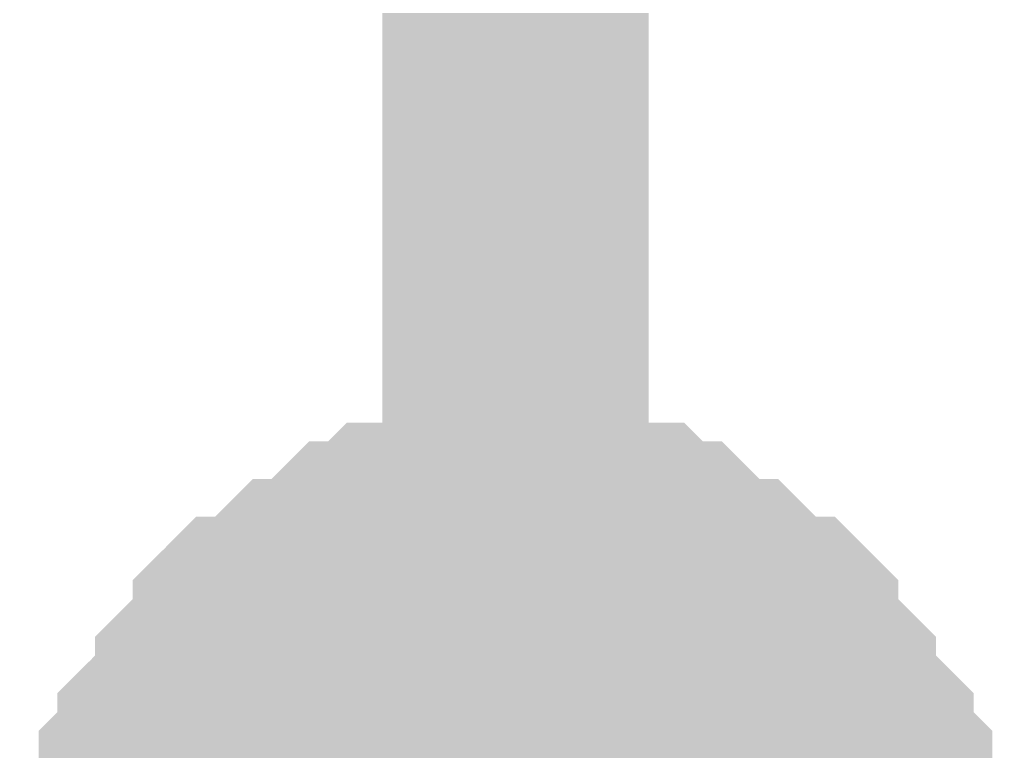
# Model space of a CAD drawing. Header units: millimetres. Extents: x 0 to 594, y 0 to 420.
# Drawn here: x 460.224 to 461.339, y 217.66 to 218.482 of the extents above; entities that cross this region are included whole.
import ezdxf

# ---------------------------------------------------------------- set-up
doc = ezdxf.new("R2010")
doc.units = ezdxf.units.MM
doc.layers.add('Sheet', color=255, linetype='Continuous')

msp = doc.modelspace()

# ---------------------------------------------------------------- linework, layer by layer
at = {"layer": 'Sheet', "color": 0}
for points, const_width in [([(460.7818, 217.4932), (460.7818, 227.3995), (460.7818, 229.3892)], 0.2997), ([(460.2738, 217.599), (460.295, 217.6202), (460.295, 217.6414), (460.295, 217.6625), (460.3161, 217.6837), (460.3161, 217.7049), (460.3373, 217.726), (460.3585, 217.7472), (460.3585, 217.7684), (460.3796, 217.7895), (460.4008, 217.8107), (460.4008, 217.8319), (460.422, 217.853), (460.4431, 217.8742), (460.4643, 217.8742), (460.4855, 217.8954), (460.5066, 217.9165), (460.5278, 217.9165), (460.549, 217.9377), (460.5701, 217.9589), (460.5913, 217.9589), (460.6125, 217.98), (460.6336, 217.98), (460.6548, 217.98), (460.676, 218.0012), (460.6971, 218.0012), (460.7395, 218.0012), (460.7606, 218.0012), (460.7818, 218.0012)], 0.0991), ([(460.2738, 217.599), (460.295, 217.6202), (460.295, 217.6414), (460.295, 217.6625), (460.3161, 217.6837), (460.3161, 217.7049), (460.3373, 217.726), (460.3585, 217.7472), (460.3585, 217.7684), (460.3796, 217.7895), (460.4008, 217.8107), (460.4008, 217.8319), (460.422, 217.853), (460.4431, 217.8742), (460.4643, 217.8742), (460.4855, 217.8954), (460.5066, 217.9165), (460.5278, 217.9165), (460.549, 217.9377), (460.5701, 217.9589), (460.5913, 217.9589), (460.6125, 217.98), (460.6336, 217.98), (460.6548, 217.98), (460.676, 218.0012), (460.6971, 218.0012), (460.7395, 218.0012), (460.7606, 218.0012), (460.7818, 218.0012)], 0.0991), ([(460.2738, 217.599), (460.295, 217.6202), (460.295, 217.6414), (460.295, 217.6625), (460.3161, 217.6837), (460.3161, 217.7049), (460.3373, 217.726), (460.3585, 217.7472), (460.3585, 217.7684), (460.3796, 217.7895), (460.4008, 217.8107), (460.4008, 217.8319), (460.422, 217.853), (460.4431, 217.8742), (460.4643, 217.8742), (460.4855, 217.8954), (460.5066, 217.9165), (460.5278, 217.9165), (460.549, 217.9377), (460.5701, 217.9589), (460.5913, 217.9589), (460.6125, 217.98), (460.6336, 217.98), (460.6548, 217.98), (460.676, 218.0012), (460.6971, 218.0012), (460.7395, 218.0012), (460.7606, 218.0012), (460.7818, 218.0012)], 0.0991), ([(460.2738, 217.599), (460.295, 217.6202), (460.295, 217.6414), (460.295, 217.6625), (460.3161, 217.6837), (460.3161, 217.7049), (460.3373, 217.726), (460.3585, 217.7472), (460.3585, 217.7684), (460.3796, 217.7895), (460.4008, 217.8107), (460.4008, 217.8319), (460.422, 217.853), (460.4431, 217.8742), (460.4643, 217.8742), (460.4855, 217.8954), (460.5066, 217.9165), (460.5278, 217.9165), (460.549, 217.9377), (460.5701, 217.9589), (460.5913, 217.9589), (460.6125, 217.98), (460.6336, 217.98), (460.6548, 217.98), (460.676, 218.0012), (460.6971, 218.0012), (460.7395, 218.0012), (460.7606, 218.0012), (460.7818, 218.0012)], 0.0991), ([(460.2738, 217.599), (460.295, 217.6202), (460.295, 217.6414), (460.295, 217.6625), (460.3161, 217.6837), (460.3161, 217.7049), (460.3373, 217.726), (460.3585, 217.7472), (460.3585, 217.7684), (460.3796, 217.7895), (460.4008, 217.8107), (460.4008, 217.8319), (460.422, 217.853), (460.4431, 217.8742), (460.4643, 217.8742), (460.4855, 217.8954), (460.5066, 217.9165), (460.5278, 217.9165), (460.549, 217.9377), (460.5701, 217.9589), (460.5913, 217.9589), (460.6125, 217.98), (460.6336, 217.98), (460.6548, 217.98), (460.676, 218.0012), (460.6971, 218.0012), (460.7395, 218.0012), (460.7606, 218.0012), (460.7818, 218.0012)], 0.0991), ([(460.2738, 217.599), (460.295, 217.6202), (460.295, 217.6414), (460.295, 217.6625), (460.3161, 217.6837), (460.3161, 217.7049), (460.3373, 217.726), (460.3585, 217.7472), (460.3585, 217.7684), (460.3796, 217.7895), (460.4008, 217.8107), (460.4008, 217.8319), (460.422, 217.853), (460.4431, 217.8742), (460.4643, 217.8742), (460.4855, 217.8954), (460.5066, 217.9165), (460.5278, 217.9165), (460.549, 217.9377), (460.5701, 217.9589), (460.5913, 217.9589), (460.6125, 217.98), (460.6336, 217.98), (460.6548, 217.98), (460.676, 218.0012), (460.6971, 218.0012), (460.7395, 218.0012), (460.7606, 218.0012), (460.7818, 218.0012)], 0.0991), ([(460.2738, 217.599), (460.295, 217.6202), (460.295, 217.6414), (460.295, 217.6625), (460.3161, 217.6837), (460.3161, 217.7049), (460.3373, 217.726), (460.3585, 217.7472), (460.3585, 217.7684), (460.3796, 217.7895), (460.4008, 217.8107), (460.4008, 217.8319), (460.422, 217.853), (460.4431, 217.8742), (460.4643, 217.8742), (460.4855, 217.8954), (460.5066, 217.9165), (460.5278, 217.9165), (460.549, 217.9377), (460.5701, 217.9589), (460.5913, 217.9589), (460.6125, 217.98), (460.6336, 217.98), (460.6548, 217.98), (460.676, 218.0012), (460.6971, 218.0012), (460.7395, 218.0012), (460.7606, 218.0012), (460.7818, 218.0012)], 0.0991), ([(460.2738, 217.599), (460.295, 217.6202), (460.295, 217.6414), (460.295, 217.6625), (460.3161, 217.6837), (460.3161, 217.7049), (460.3373, 217.726), (460.3585, 217.7472), (460.3585, 217.7684), (460.3796, 217.7895), (460.4008, 217.8107), (460.4008, 217.8319), (460.422, 217.853), (460.4431, 217.8742), (460.4643, 217.8742), (460.4855, 217.8954), (460.5066, 217.9165), (460.5278, 217.9165), (460.549, 217.9377), (460.5701, 217.9589), (460.5913, 217.9589), (460.6125, 217.98), (460.6336, 217.98), (460.6548, 217.98), (460.676, 218.0012), (460.6971, 218.0012), (460.7395, 218.0012), (460.7606, 218.0012), (460.7818, 218.0012)], 0.0991), ([(460.2738, 217.599), (460.295, 217.6202), (460.295, 217.6414), (460.295, 217.6625), (460.3161, 217.6837), (460.3161, 217.7049), (460.3373, 217.726), (460.3585, 217.7472), (460.3585, 217.7684), (460.3796, 217.7895), (460.4008, 217.8107), (460.4008, 217.8319), (460.422, 217.853), (460.4431, 217.8742), (460.4643, 217.8742), (460.4855, 217.8954), (460.5066, 217.9165), (460.5278, 217.9165), (460.549, 217.9377), (460.5701, 217.9589), (460.5913, 217.9589), (460.6125, 217.98), (460.6336, 217.98), (460.6548, 217.98), (460.676, 218.0012), (460.6971, 218.0012), (460.7395, 218.0012), (460.7606, 218.0012), (460.7818, 218.0012)], 0.0991), ([(460.2738, 217.599), (460.295, 217.6202), (460.295, 217.6414), (460.295, 217.6625), (460.3161, 217.6837), (460.3161, 217.7049), (460.3373, 217.726), (460.3585, 217.7472), (460.3585, 217.7684), (460.3796, 217.7895), (460.4008, 217.8107), (460.4008, 217.8319), (460.422, 217.853), (460.4431, 217.8742), (460.4643, 217.8742), (460.4855, 217.8954), (460.5066, 217.9165), (460.5278, 217.9165), (460.549, 217.9377), (460.5701, 217.9589), (460.5913, 217.9589), (460.6125, 217.98), (460.6336, 217.98), (460.6548, 217.98), (460.676, 218.0012), (460.6971, 218.0012), (460.7395, 218.0012), (460.7606, 218.0012), (460.7818, 218.0012)], 0.0991), ([(460.2738, 217.599), (460.295, 217.6202), (460.295, 217.6414), (460.295, 217.6625), (460.3161, 217.6837), (460.3161, 217.7049), (460.3373, 217.726), (460.3585, 217.7472), (460.3585, 217.7684), (460.3796, 217.7895), (460.4008, 217.8107), (460.4008, 217.8319), (460.422, 217.853), (460.4431, 217.8742), (460.4643, 217.8742), (460.4855, 217.8954), (460.5066, 217.9165), (460.5278, 217.9165), (460.549, 217.9377), (460.5701, 217.9589), (460.5913, 217.9589), (460.6125, 217.98), (460.6336, 217.98), (460.6548, 217.98), (460.676, 218.0012), (460.6971, 218.0012), (460.7395, 218.0012), (460.7606, 218.0012), (460.7818, 218.0012)], 0.0991), ([(460.2738, 217.599), (460.295, 217.6202), (460.295, 217.6414), (460.295, 217.6625), (460.3161, 217.6837), (460.3161, 217.7049), (460.3373, 217.726), (460.3585, 217.7472), (460.3585, 217.7684), (460.3796, 217.7895), (460.4008, 217.8107), (460.4008, 217.8319), (460.422, 217.853), (460.4431, 217.8742), (460.4643, 217.8742), (460.4855, 217.8954), (460.5066, 217.9165), (460.5278, 217.9165), (460.549, 217.9377), (460.5701, 217.9589), (460.5913, 217.9589), (460.6125, 217.98), (460.6336, 217.98), (460.6548, 217.98), (460.676, 218.0012), (460.6971, 218.0012), (460.7395, 218.0012), (460.7606, 218.0012), (460.7818, 218.0012)], 0.0991), ([(460.7818, 218.0012), (460.7818, 218.0012)], 0.0991), ([(460.7818, 218.0012), (460.803, 218.0012), (460.8241, 218.0012), (460.8664, 218.0012), (460.8876, 218.0012), (460.9088, 217.98), (460.9299, 217.98), (460.9511, 217.98), (460.9723, 217.9589), (460.9934, 217.9589), (461.0146, 217.9377), (461.0358, 217.9165), (461.0569, 217.9165), (461.0781, 217.8954), (461.0993, 217.8742), (461.1204, 217.8742), (461.1416, 217.853), (461.1628, 217.8319), (461.1628, 217.8107), (461.1839, 217.7895), (461.2051, 217.7684), (461.2051, 217.7472), (461.2263, 217.726), (461.2474, 217.7049), (461.2474, 217.6837), (461.2686, 217.6625), (461.2686, 217.6414), (461.2686, 217.6202), (461.2898, 217.599)], 0.0991), ([(460.7818, 218.0012), (460.7818, 218.0012)], 0.0991), ([(460.7818, 218.0012), (460.803, 218.0012), (460.8241, 218.0012), (460.8664, 218.0012), (460.8876, 218.0012), (460.9088, 217.98), (460.9299, 217.98), (460.9511, 217.98), (460.9723, 217.9589), (460.9934, 217.9589), (461.0146, 217.9377), (461.0358, 217.9165), (461.0569, 217.9165), (461.0781, 217.8954), (461.0993, 217.8742), (461.1204, 217.8742), (461.1416, 217.853), (461.1628, 217.8319), (461.1628, 217.8107), (461.1839, 217.7895), (461.2051, 217.7684), (461.2051, 217.7472), (461.2263, 217.726), (461.2474, 217.7049), (461.2474, 217.6837), (461.2686, 217.6625), (461.2686, 217.6414), (461.2686, 217.6202), (461.2898, 217.599)], 0.0991), ([(460.7818, 218.0012), (460.7818, 218.0012)], 0.0991), ([(460.7818, 218.0012), (460.803, 218.0012), (460.8241, 218.0012), (460.8664, 218.0012), (460.8876, 218.0012), (460.9088, 217.98), (460.9299, 217.98), (460.9511, 217.98), (460.9723, 217.9589), (460.9934, 217.9589), (461.0146, 217.9377), (461.0358, 217.9165), (461.0569, 217.9165), (461.0781, 217.8954), (461.0993, 217.8742), (461.1204, 217.8742), (461.1416, 217.853), (461.1628, 217.8319), (461.1628, 217.8107), (461.1839, 217.7895), (461.2051, 217.7684), (461.2051, 217.7472), (461.2263, 217.726), (461.2474, 217.7049), (461.2474, 217.6837), (461.2686, 217.6625), (461.2686, 217.6414), (461.2686, 217.6202), (461.2898, 217.599)], 0.0991), ([(460.7818, 218.0012), (460.7818, 218.0012)], 0.0991), ([(460.7818, 218.0012), (460.803, 218.0012), (460.8241, 218.0012), (460.8664, 218.0012), (460.8876, 218.0012), (460.9088, 217.98), (460.9299, 217.98), (460.9511, 217.98), (460.9723, 217.9589), (460.9934, 217.9589), (461.0146, 217.9377), (461.0358, 217.9165), (461.0569, 217.9165), (461.0781, 217.8954), (461.0993, 217.8742), (461.1204, 217.8742), (461.1416, 217.853), (461.1628, 217.8319), (461.1628, 217.8107), (461.1839, 217.7895), (461.2051, 217.7684), (461.2051, 217.7472), (461.2263, 217.726), (461.2474, 217.7049), (461.2474, 217.6837), (461.2686, 217.6625), (461.2686, 217.6414), (461.2686, 217.6202), (461.2898, 217.599)], 0.0991), ([(460.7818, 218.0012), (460.7818, 218.0012)], 0.0991), ([(460.7818, 218.0012), (460.803, 218.0012), (460.8241, 218.0012), (460.8664, 218.0012), (460.8876, 218.0012), (460.9088, 217.98), (460.9299, 217.98), (460.9511, 217.98), (460.9723, 217.9589), (460.9934, 217.9589), (461.0146, 217.9377), (461.0358, 217.9165), (461.0569, 217.9165), (461.0781, 217.8954), (461.0993, 217.8742), (461.1204, 217.8742), (461.1416, 217.853), (461.1628, 217.8319), (461.1628, 217.8107), (461.1839, 217.7895), (461.2051, 217.7684), (461.2051, 217.7472), (461.2263, 217.726), (461.2474, 217.7049), (461.2474, 217.6837), (461.2686, 217.6625), (461.2686, 217.6414), (461.2686, 217.6202), (461.2898, 217.599)], 0.0991), ([(460.7818, 218.0012), (460.7818, 218.0012)], 0.0991), ([(460.7818, 218.0012), (460.803, 218.0012), (460.8241, 218.0012), (460.8664, 218.0012), (460.8876, 218.0012), (460.9088, 217.98), (460.9299, 217.98), (460.9511, 217.98), (460.9723, 217.9589), (460.9934, 217.9589), (461.0146, 217.9377), (461.0358, 217.9165), (461.0569, 217.9165), (461.0781, 217.8954), (461.0993, 217.8742), (461.1204, 217.8742), (461.1416, 217.853), (461.1628, 217.8319), (461.1628, 217.8107), (461.1839, 217.7895), (461.2051, 217.7684), (461.2051, 217.7472), (461.2263, 217.726), (461.2474, 217.7049), (461.2474, 217.6837), (461.2686, 217.6625), (461.2686, 217.6414), (461.2686, 217.6202), (461.2898, 217.599)], 0.0991), ([(460.7818, 218.0012), (460.7818, 218.0012)], 0.0991), ([(460.7818, 218.0012), (460.803, 218.0012), (460.8241, 218.0012), (460.8664, 218.0012), (460.8876, 218.0012), (460.9088, 217.98), (460.9299, 217.98), (460.9511, 217.98), (460.9723, 217.9589), (460.9934, 217.9589), (461.0146, 217.9377), (461.0358, 217.9165), (461.0569, 217.9165), (461.0781, 217.8954), (461.0993, 217.8742), (461.1204, 217.8742), (461.1416, 217.853), (461.1628, 217.8319), (461.1628, 217.8107), (461.1839, 217.7895), (461.2051, 217.7684), (461.2051, 217.7472), (461.2263, 217.726), (461.2474, 217.7049), (461.2474, 217.6837), (461.2686, 217.6625), (461.2686, 217.6414), (461.2686, 217.6202), (461.2898, 217.599)], 0.0991), ([(460.7818, 218.0012), (460.7818, 218.0012)], 0.0991), ([(460.7818, 218.0012), (460.803, 218.0012), (460.8241, 218.0012), (460.8664, 218.0012), (460.8876, 218.0012), (460.9088, 217.98), (460.9299, 217.98), (460.9511, 217.98), (460.9723, 217.9589), (460.9934, 217.9589), (461.0146, 217.9377), (461.0358, 217.9165), (461.0569, 217.9165), (461.0781, 217.8954), (461.0993, 217.8742), (461.1204, 217.8742), (461.1416, 217.853), (461.1628, 217.8319), (461.1628, 217.8107), (461.1839, 217.7895), (461.2051, 217.7684), (461.2051, 217.7472), (461.2263, 217.726), (461.2474, 217.7049), (461.2474, 217.6837), (461.2686, 217.6625), (461.2686, 217.6414), (461.2686, 217.6202), (461.2898, 217.599)], 0.0991), ([(460.7818, 218.0012), (460.7818, 218.0012)], 0.0991), ([(460.7818, 218.0012), (460.803, 218.0012), (460.8241, 218.0012), (460.8664, 218.0012), (460.8876, 218.0012), (460.9088, 217.98), (460.9299, 217.98), (460.9511, 217.98), (460.9723, 217.9589), (460.9934, 217.9589), (461.0146, 217.9377), (461.0358, 217.9165), (461.0569, 217.9165), (461.0781, 217.8954), (461.0993, 217.8742), (461.1204, 217.8742), (461.1416, 217.853), (461.1628, 217.8319), (461.1628, 217.8107), (461.1839, 217.7895), (461.2051, 217.7684), (461.2051, 217.7472), (461.2263, 217.726), (461.2474, 217.7049), (461.2474, 217.6837), (461.2686, 217.6625), (461.2686, 217.6414), (461.2686, 217.6202), (461.2898, 217.599)], 0.0991), ([(460.7818, 218.0012), (460.7818, 218.0012)], 0.0991), ([(460.7818, 218.0012), (460.803, 218.0012), (460.8241, 218.0012), (460.8664, 218.0012), (460.8876, 218.0012), (460.9088, 217.98), (460.9299, 217.98), (460.9511, 217.98), (460.9723, 217.9589), (460.9934, 217.9589), (461.0146, 217.9377), (461.0358, 217.9165), (461.0569, 217.9165), (461.0781, 217.8954), (461.0993, 217.8742), (461.1204, 217.8742), (461.1416, 217.853), (461.1628, 217.8319), (461.1628, 217.8107), (461.1839, 217.7895), (461.2051, 217.7684), (461.2051, 217.7472), (461.2263, 217.726), (461.2474, 217.7049), (461.2474, 217.6837), (461.2686, 217.6625), (461.2686, 217.6414), (461.2686, 217.6202), (461.2898, 217.599)], 0.0991), ([(460.7818, 218.0012), (460.7818, 218.0012)], 0.0991), ([(460.7818, 218.0012), (460.803, 218.0012), (460.8241, 218.0012), (460.8664, 218.0012), (460.8876, 218.0012), (460.9088, 217.98), (460.9299, 217.98), (460.9511, 217.98), (460.9723, 217.9589), (460.9934, 217.9589), (461.0146, 217.9377), (461.0358, 217.9165), (461.0569, 217.9165), (461.0781, 217.8954), (461.0993, 217.8742), (461.1204, 217.8742), (461.1416, 217.853), (461.1628, 217.8319), (461.1628, 217.8107), (461.1839, 217.7895), (461.2051, 217.7684), (461.2051, 217.7472), (461.2263, 217.726), (461.2474, 217.7049), (461.2474, 217.6837), (461.2686, 217.6625), (461.2686, 217.6414), (461.2686, 217.6202), (461.2898, 217.599)], 0.0991), ([(460.7818, 218.0012), (460.7818, 218.0012)], 0.0991), ([(460.7818, 218.0012), (460.803, 218.0012), (460.8241, 218.0012), (460.8664, 218.0012), (460.8876, 218.0012), (460.9088, 217.98), (460.9299, 217.98), (460.9511, 217.98), (460.9723, 217.9589), (460.9934, 217.9589), (461.0146, 217.9377), (461.0358, 217.9165), (461.0569, 217.9165), (461.0781, 217.8954), (461.0993, 217.8742), (461.1204, 217.8742), (461.1416, 217.853), (461.1628, 217.8319), (461.1628, 217.8107), (461.1839, 217.7895), (461.2051, 217.7684), (461.2051, 217.7472), (461.2263, 217.726), (461.2474, 217.7049), (461.2474, 217.6837), (461.2686, 217.6625), (461.2686, 217.6414), (461.2686, 217.6202), (461.2898, 217.599)], 0.0991), ([(460.3161, 217.599), (460.3373, 217.6202), (460.3585, 217.6414), (460.3585, 217.6625), (460.3796, 217.6837), (460.4008, 217.7049), (460.4008, 217.726), (460.422, 217.7472), (460.4431, 217.7684), (460.4643, 217.7684), (460.4855, 217.7895), (460.5066, 217.8107), (460.5278, 217.8107), (460.549, 217.8319), (460.5701, 217.853), (460.5913, 217.853), (460.6125, 217.8742), (460.6336, 217.8742), (460.6548, 217.8742), (460.676, 217.8954), (460.6971, 217.8954), (460.7395, 217.8954), (460.7606, 217.8954), (460.7818, 217.8954)], 0.0991), ([(460.3161, 217.599), (460.3373, 217.6202), (460.3585, 217.6414), (460.3585, 217.6625), (460.3796, 217.6837), (460.4008, 217.7049), (460.4008, 217.726), (460.422, 217.7472), (460.4431, 217.7684), (460.4643, 217.7684), (460.4855, 217.7895), (460.5066, 217.8107), (460.5278, 217.8107), (460.549, 217.8319), (460.5701, 217.853), (460.5913, 217.853), (460.6125, 217.8742), (460.6336, 217.8742), (460.6548, 217.8742), (460.676, 217.8954), (460.6971, 217.8954), (460.7395, 217.8954), (460.7606, 217.8954), (460.7818, 217.8954)], 0.0991), ([(460.3161, 217.599), (460.3373, 217.6202), (460.3585, 217.6414), (460.3585, 217.6625), (460.3796, 217.6837), (460.4008, 217.7049), (460.4008, 217.726), (460.422, 217.7472), (460.4431, 217.7684), (460.4643, 217.7684), (460.4855, 217.7895), (460.5066, 217.8107), (460.5278, 217.8107), (460.549, 217.8319), (460.5701, 217.853), (460.5913, 217.853), (460.6125, 217.8742), (460.6336, 217.8742), (460.6548, 217.8742), (460.676, 217.8954), (460.6971, 217.8954), (460.7395, 217.8954), (460.7606, 217.8954), (460.7818, 217.8954)], 0.0991), ([(460.3161, 217.599), (460.3373, 217.6202), (460.3585, 217.6414), (460.3585, 217.6625), (460.3796, 217.6837), (460.4008, 217.7049), (460.4008, 217.726), (460.422, 217.7472), (460.4431, 217.7684), (460.4643, 217.7684), (460.4855, 217.7895), (460.5066, 217.8107), (460.5278, 217.8107), (460.549, 217.8319), (460.5701, 217.853), (460.5913, 217.853), (460.6125, 217.8742), (460.6336, 217.8742), (460.6548, 217.8742), (460.676, 217.8954), (460.6971, 217.8954), (460.7395, 217.8954), (460.7606, 217.8954), (460.7818, 217.8954)], 0.0991), ([(460.3161, 217.599), (460.3373, 217.6202), (460.3585, 217.6414), (460.3585, 217.6625), (460.3796, 217.6837), (460.4008, 217.7049), (460.4008, 217.726), (460.422, 217.7472), (460.4431, 217.7684), (460.4643, 217.7684), (460.4855, 217.7895), (460.5066, 217.8107), (460.5278, 217.8107), (460.549, 217.8319), (460.5701, 217.853), (460.5913, 217.853), (460.6125, 217.8742), (460.6336, 217.8742), (460.6548, 217.8742), (460.676, 217.8954), (460.6971, 217.8954), (460.7395, 217.8954), (460.7606, 217.8954), (460.7818, 217.8954)], 0.0991), ([(460.3161, 217.599), (460.3373, 217.6202), (460.3585, 217.6414), (460.3585, 217.6625), (460.3796, 217.6837), (460.4008, 217.7049), (460.4008, 217.726), (460.422, 217.7472), (460.4431, 217.7684), (460.4643, 217.7684), (460.4855, 217.7895), (460.5066, 217.8107), (460.5278, 217.8107), (460.549, 217.8319), (460.5701, 217.853), (460.5913, 217.853), (460.6125, 217.8742), (460.6336, 217.8742), (460.6548, 217.8742), (460.676, 217.8954), (460.6971, 217.8954), (460.7395, 217.8954), (460.7606, 217.8954), (460.7818, 217.8954)], 0.0991), ([(460.3161, 217.599), (460.3373, 217.6202), (460.3585, 217.6414), (460.3585, 217.6625), (460.3796, 217.6837), (460.4008, 217.7049), (460.4008, 217.726), (460.422, 217.7472), (460.4431, 217.7684), (460.4643, 217.7684), (460.4855, 217.7895), (460.5066, 217.8107), (460.5278, 217.8107), (460.549, 217.8319), (460.5701, 217.853), (460.5913, 217.853), (460.6125, 217.8742), (460.6336, 217.8742), (460.6548, 217.8742), (460.676, 217.8954), (460.6971, 217.8954), (460.7395, 217.8954), (460.7606, 217.8954), (460.7818, 217.8954)], 0.0991), ([(460.3161, 217.599), (460.3373, 217.6202), (460.3585, 217.6414), (460.3585, 217.6625), (460.3796, 217.6837), (460.4008, 217.7049), (460.4008, 217.726), (460.422, 217.7472), (460.4431, 217.7684), (460.4643, 217.7684), (460.4855, 217.7895), (460.5066, 217.8107), (460.5278, 217.8107), (460.549, 217.8319), (460.5701, 217.853), (460.5913, 217.853), (460.6125, 217.8742), (460.6336, 217.8742), (460.6548, 217.8742), (460.676, 217.8954), (460.6971, 217.8954), (460.7395, 217.8954), (460.7606, 217.8954), (460.7818, 217.8954)], 0.0991), ([(460.7818, 217.8954), (460.7818, 217.8954)], 0.0991), ([(460.7818, 217.8954), (460.803, 217.8954), (460.8241, 217.8954), (460.8664, 217.8954), (460.8876, 217.8954), (460.9088, 217.8742), (460.9299, 217.8742), (460.9511, 217.8742), (460.9723, 217.853), (460.9934, 217.853), (461.0146, 217.8319), (461.0358, 217.8107), (461.0569, 217.8107), (461.0781, 217.7895), (461.0993, 217.7684), (461.1204, 217.7684), (461.1416, 217.7472), (461.1628, 217.726), (461.1628, 217.7049), (461.1839, 217.6837), (461.2051, 217.6625), (461.2051, 217.6414), (461.2263, 217.6202), (461.2474, 217.599)], 0.0991), ([(460.7818, 217.8954), (460.7818, 217.8954)], 0.0991), ([(460.7818, 217.8954), (460.803, 217.8954), (460.8241, 217.8954), (460.8664, 217.8954), (460.8876, 217.8954), (460.9088, 217.8742), (460.9299, 217.8742), (460.9511, 217.8742), (460.9723, 217.853), (460.9934, 217.853), (461.0146, 217.8319), (461.0358, 217.8107), (461.0569, 217.8107), (461.0781, 217.7895), (461.0993, 217.7684), (461.1204, 217.7684), (461.1416, 217.7472), (461.1628, 217.726), (461.1628, 217.7049), (461.1839, 217.6837), (461.2051, 217.6625), (461.2051, 217.6414), (461.2263, 217.6202), (461.2474, 217.599)], 0.0991), ([(460.7818, 217.8954), (460.7818, 217.8954)], 0.0991), ([(460.7818, 217.8954), (460.803, 217.8954), (460.8241, 217.8954), (460.8664, 217.8954), (460.8876, 217.8954), (460.9088, 217.8742), (460.9299, 217.8742), (460.9511, 217.8742), (460.9723, 217.853), (460.9934, 217.853), (461.0146, 217.8319), (461.0358, 217.8107), (461.0569, 217.8107), (461.0781, 217.7895), (461.0993, 217.7684), (461.1204, 217.7684), (461.1416, 217.7472), (461.1628, 217.726), (461.1628, 217.7049), (461.1839, 217.6837), (461.2051, 217.6625), (461.2051, 217.6414), (461.2263, 217.6202), (461.2474, 217.599)], 0.0991), ([(460.7818, 217.8954), (460.7818, 217.8954)], 0.0991), ([(460.7818, 217.8954), (460.803, 217.8954), (460.8241, 217.8954), (460.8664, 217.8954), (460.8876, 217.8954), (460.9088, 217.8742), (460.9299, 217.8742), (460.9511, 217.8742), (460.9723, 217.853), (460.9934, 217.853), (461.0146, 217.8319), (461.0358, 217.8107), (461.0569, 217.8107), (461.0781, 217.7895), (461.0993, 217.7684), (461.1204, 217.7684), (461.1416, 217.7472), (461.1628, 217.726), (461.1628, 217.7049), (461.1839, 217.6837), (461.2051, 217.6625), (461.2051, 217.6414), (461.2263, 217.6202), (461.2474, 217.599)], 0.0991), ([(460.7818, 217.8954), (460.7818, 217.8954)], 0.0991), ([(460.7818, 217.8954), (460.803, 217.8954), (460.8241, 217.8954), (460.8664, 217.8954), (460.8876, 217.8954), (460.9088, 217.8742), (460.9299, 217.8742), (460.9511, 217.8742), (460.9723, 217.853), (460.9934, 217.853), (461.0146, 217.8319), (461.0358, 217.8107), (461.0569, 217.8107), (461.0781, 217.7895), (461.0993, 217.7684), (461.1204, 217.7684), (461.1416, 217.7472), (461.1628, 217.726), (461.1628, 217.7049), (461.1839, 217.6837), (461.2051, 217.6625), (461.2051, 217.6414), (461.2263, 217.6202), (461.2474, 217.599)], 0.0991), ([(460.7818, 217.8954), (460.7818, 217.8954)], 0.0991), ([(460.7818, 217.8954), (460.803, 217.8954), (460.8241, 217.8954), (460.8664, 217.8954), (460.8876, 217.8954), (460.9088, 217.8742), (460.9299, 217.8742), (460.9511, 217.8742), (460.9723, 217.853), (460.9934, 217.853), (461.0146, 217.8319), (461.0358, 217.8107), (461.0569, 217.8107), (461.0781, 217.7895), (461.0993, 217.7684), (461.1204, 217.7684), (461.1416, 217.7472), (461.1628, 217.726), (461.1628, 217.7049), (461.1839, 217.6837), (461.2051, 217.6625), (461.2051, 217.6414), (461.2263, 217.6202), (461.2474, 217.599)], 0.0991), ([(460.7818, 217.8954), (460.7818, 217.8954)], 0.0991), ([(460.7818, 217.8954), (460.803, 217.8954), (460.8241, 217.8954), (460.8664, 217.8954), (460.8876, 217.8954), (460.9088, 217.8742), (460.9299, 217.8742), (460.9511, 217.8742), (460.9723, 217.853), (460.9934, 217.853), (461.0146, 217.8319), (461.0358, 217.8107), (461.0569, 217.8107), (461.0781, 217.7895), (461.0993, 217.7684), (461.1204, 217.7684), (461.1416, 217.7472), (461.1628, 217.726), (461.1628, 217.7049), (461.1839, 217.6837), (461.2051, 217.6625), (461.2051, 217.6414), (461.2263, 217.6202), (461.2474, 217.599)], 0.0991), ([(460.7818, 217.8954), (460.7818, 217.8954)], 0.0991), ([(460.7818, 217.8954), (460.803, 217.8954), (460.8241, 217.8954), (460.8664, 217.8954), (460.8876, 217.8954), (460.9088, 217.8742), (460.9299, 217.8742), (460.9511, 217.8742), (460.9723, 217.853), (460.9934, 217.853), (461.0146, 217.8319), (461.0358, 217.8107), (461.0569, 217.8107), (461.0781, 217.7895), (461.0993, 217.7684), (461.1204, 217.7684), (461.1416, 217.7472), (461.1628, 217.726), (461.1628, 217.7049), (461.1839, 217.6837), (461.2051, 217.6625), (461.2051, 217.6414), (461.2263, 217.6202), (461.2474, 217.599)], 0.0991)]:
    msp.add_lwpolyline(points, dxfattribs=dict(at, const_width=const_width))
at = {"layer": 'Sheet', "color": 0, "const_width": 0.508}
for points in [[(460.525, 217.5001, 1), (461.033, 217.5001, 1)], [(460.525, 217.4001, 1), (461.033, 217.4001, 1)]]:
    msp.add_lwpolyline(points, format="xyb", close=True, dxfattribs=at)

doc.saveas('drawing.dxf')
